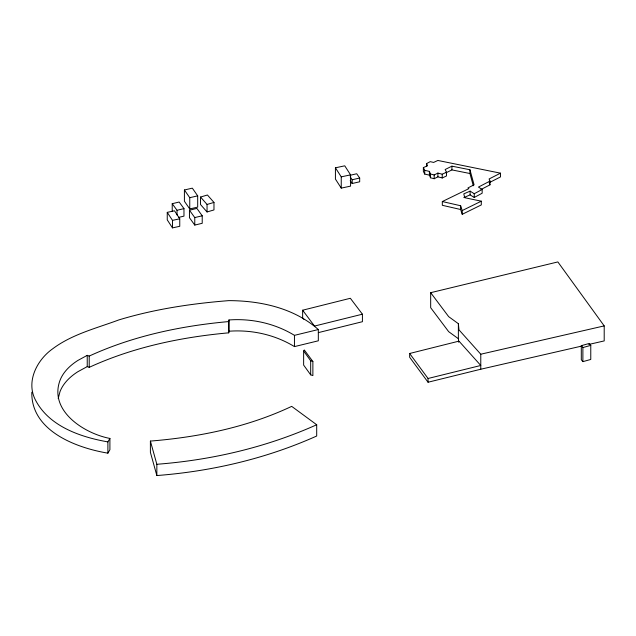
<?xml version="1.0" encoding="UTF-8"?>
<svg xmlns="http://www.w3.org/2000/svg" width="636" height="636" viewBox="0 0 636 636"><rect width="100%" height="100%" fill="white"/><g stroke="black" fill="none" stroke-linecap="round" stroke-linejoin="round"><path stroke-width="0.95" d="M31.808 392.213C30.981 430.962 76.288 447.879 107.889 453.158L109.909 449.7L109.909 438.442C84.214 433.513 48.765 410.896 59.983 380.439A75.31 43.479 0 0 1 77.862 360.453L87.235 355.349L89.215 356.073C133.019 335.943 180.902 325.878 228.753 321.57L228.968 319.964C251.689 318.27 274.975 323.438 294.452 335.347L318.326 329.543L318.326 340.801L294.452 346.604C274.975 334.695 251.689 329.528 228.968 331.229L228.753 332.827C180.902 337.144 133.019 347.208 89.215 367.338L87.235 366.614L77.862 371.71A75.31 43.479 0 0 0 59.983 391.697L58.202 398.589M107.889 453.158L107.889 441.893L109.909 438.442M303.634 351.008L304.302 349.983L312.872 361.51L312.872 375.59L310.678 374.835L303.634 365.08L303.634 351.008L310.678 360.763L312.872 361.51M460.615 209.498L442.322 205.301L442.322 201.548L460.615 205.746L460.615 209.498L462.237 214.308L481.293 204.927L481.293 201.175L464.693 197.701L463.811 193.861L470.107 191.126L474.241 193.726L482.16 189.472L482.16 193.225L474.241 197.478L470.107 194.878L463.811 197.613M426.597 166.394L426.597 163.579L430.214 161.663L433.633 162.426L437.854 160.455L500.484 173.175L500.484 176.935L489.1 182.723M500.484 173.175L489.1 178.97L489.982 181.069L478.463 187.079L482.16 189.472M480.927 189.544L489.982 184.83L489.982 181.069M426.597 163.579L427.511 165.773L423.361 167.618L424.729 170.321L429.403 171.402L430.5 174.018L434.181 174.964L437.894 173.087L442.235 174.208L446.504 172.205L445.16 169.51L451.91 166.155L469.94 169.756L474.074 184.814L467.945 187.938L468.851 188.661L442.322 201.548M429.403 171.402L429.403 175.154L430.5 177.77L434.181 178.724L437.894 176.848L442.235 177.961L446.504 175.957L446.504 172.205M446.003 172.841L451.91 169.907L469.94 173.509L473.295 185.744M462.237 214.308L462.237 210.556L481.293 201.175M316.696 424.753C266.222 447.37 211.923 460.043 156.846 464.28L150.398 441.082C198.909 437.147 247.484 427.233 291.685 406.364L316.696 424.753L316.696 436.018C266.222 458.628 211.923 471.3 156.846 475.545L150.398 452.347L150.398 441.082M200.523 197.033L207.439 195.006L213.974 202.431L213.974 209.936L207.05 211.963L200.523 204.538L200.523 197.033L207.05 204.45L207.05 211.963M207.05 204.45L213.974 202.431M581.304 345.666L589.198 343.48L590.772 345.372L590.772 359.451L582.886 361.638L581.304 359.745L581.304 345.666L582.886 347.558L582.886 361.638M582.886 347.558L590.772 345.372M303.825 319.304L302.641 317.714L302.641 310.209L350.349 298.276L362.417 314.2L362.417 321.705L318.318 332.628M409.648 353.489L458.985 341.127L480.776 365.477L428.052 378.484L409.648 353.489L409.648 357.241L428.052 382.236L480.776 369.23L582.019 346.008M362.417 314.2L314.486 326.069L302.641 310.209M172.221 211.216L172.221 203.703L179.153 202.025L183.971 208.608L183.971 216.113L178.772 217.377M172.221 203.703L177.031 210.285L183.971 208.608M458.723 342.24L458.373 338.71L448.666 331.666L430.675 307.705L430.675 292.687L557.852 261.929L604.2 325.902L604.2 340.92L588.769 344.458M189.456 210.198L196.898 208.417L202.216 215.795L202.216 223.3L194.767 225.08L189.456 217.711L189.456 210.198L194.767 217.576L194.767 225.08M194.767 217.576L202.216 215.795M184.408 189.981L192.334 188.153L197.685 195.856L197.685 207.113L189.751 208.95L184.408 201.246L184.408 189.981L189.751 197.693L189.751 208.95M189.751 197.693L197.685 195.856M350.134 175.274L356.709 173.755L359.682 178.032L359.682 181.785L352.161 183.51L350.19 180.664M350.19 176.911L352.161 179.757L359.682 178.032M430.675 292.687L448.666 316.649L458.373 323.7L458.985 329.869L480.776 354.212L604.2 325.902M167.252 212.368L174.51 210.794L179.757 218.792L179.757 226.297L172.483 227.887L167.252 219.873L167.252 212.368L172.483 220.374L172.483 227.887M172.483 220.374L179.757 218.792M335.426 167.817L344.752 165.821L350.571 174.86L350.571 186.125L341.246 188.113L335.426 179.082L335.426 167.817L341.246 176.856L341.246 188.113M341.246 176.856L350.571 174.86M107.889 441.893C80.168 437.035 48.352 426.104 35.012 399.146C26.116 380.853 37.285 359.714 52.573 348.878C72.019 334.234 96.37 328.279 118.853 319.916C154.58 309.096 191.643 303.555 228.793 300.629C260.522 300.709 293.991 307.975 318.326 329.543M423.361 167.618L423.361 171.37L424.729 174.073L429.403 175.154M489.394 183.422L489.982 184.83M460.615 205.746L462.237 210.556M480.776 354.212L480.776 369.23M474.241 193.726L474.241 197.478M470.107 191.126L470.107 194.878M469.94 169.756L469.94 173.509M458.373 323.7L458.373 338.71M451.91 166.155L451.91 169.907M442.235 174.208L442.235 177.961M437.894 173.087L437.894 176.848M434.181 174.964L434.181 178.724M430.5 174.018L430.5 177.77M428.052 378.484L428.052 382.236M424.729 170.321L424.729 174.073M352.161 179.757L352.161 183.51M310.678 360.763L310.678 374.835M294.452 335.347L294.452 346.604M228.968 319.964L228.968 331.229M228.753 321.57L228.753 332.827M177.031 210.285L177.031 214.976M156.846 464.28L156.846 475.545M89.215 356.073L89.215 367.338M87.235 355.349L87.235 366.614"/></g></svg>
